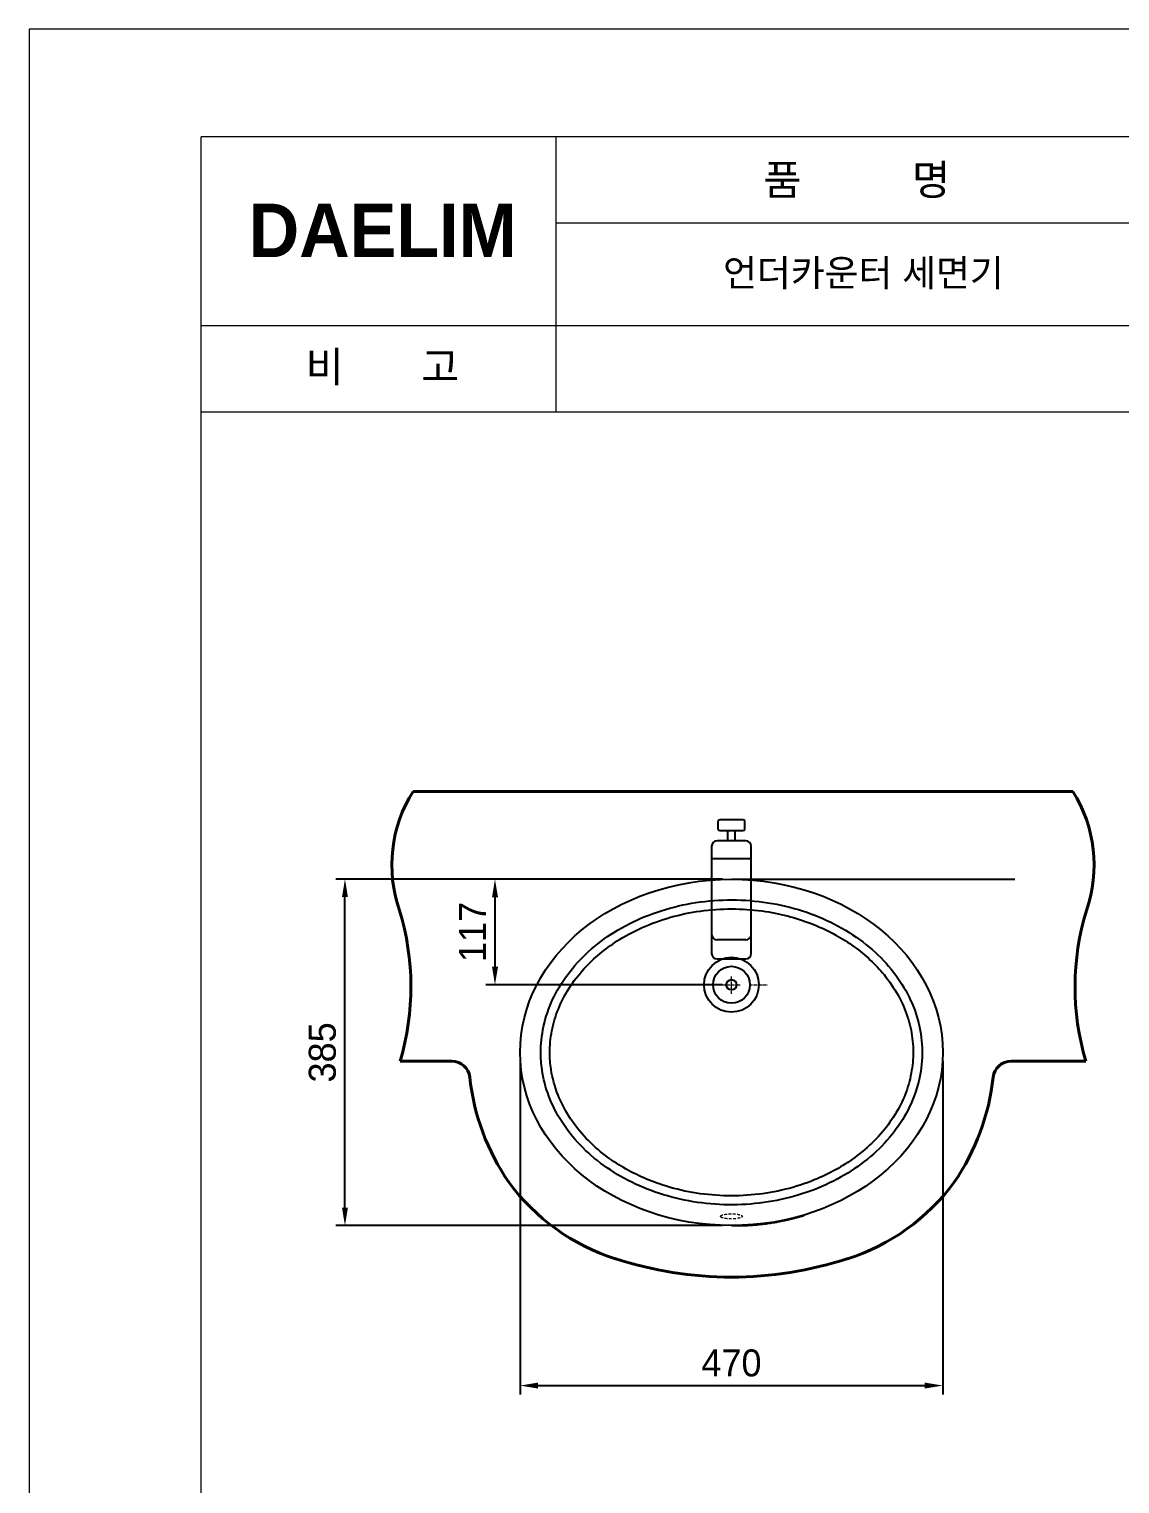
# Model space of a CAD drawing. Header units: millimetres. Extents: x 11474 to 13900, y 217 to 3648.
# Drawn here: x 11474 to 12687, y 2030 to 3648 of the extents above; entities that cross this region are included whole.
import ezdxf

# ---------------------------------------------------------------- set-up
doc = ezdxf.new("R2010")
doc.units = ezdxf.units.MM
doc.header["$LTSCALE"] = 0.1
doc.linetypes.add('CENTER', pattern=[50.8, 31.75, -6.35, 6.35, -6.35])
doc.linetypes.add('HIDDEN', pattern=[9.525, 6.35, -3.175])
for name, color, linetype in [('1', 1, 'Continuous'), ('BU', 7, 'Continuous'), ('IN', 7, 'HIDDEN'), ('LINE', 7, 'Continuous')]:
    doc.layers.add(name, color=color, linetype=linetype)
for name, color, linetype, lineweight in [('AM_6', 2, 'Continuous', 30), ('CEN', 1, 'CENTER', 5), ('DIM', 3, 'Continuous', 15), ('OUTLINE', 11, 'Continuous', 40), ('YA', 140, 'Continuous', 15)]:
    doc.layers.add(name, color=color, linetype=linetype, lineweight=lineweight)
doc.styles.add('h', font='', dxfattribs={"height": 30})
doc.styles.add('STYLE2', font='dutch.ttf', dxfattribs={"height": 25})
doc.styles.add('스타일1', font='txt.shx', dxfattribs={"bigfont": 'ghs.shx'})
doc.styles.get('h').set_extended_font_data('Haansoft Batang')
doc.dimstyles.new('AM_ISO$0', dxfattribs={"dimscale": 10, "dimtxt": 3.5, "dimasz": 2, "dimexe": 1, "dimexo": 1, "dimgap": 1, "dimtad": 1, "dimdec": 0, "dimdsep": 46, "dimtxsty": 'h', "dimcen": -0.3, "dimclrd": 256, "dimclre": 256, "dimclrt": 2, "dimadec": 0, "dimazin": 2, "dimtp": 0.1, "dimtm": 0.1, "dimtfac": 0.71, "dimtdec": 0, "dimtmove": 0, "dimatfit": 3, "dimfxl": 0, "dimlwd": -1, "dimlwe": -1, "dimarcsym": 0})

# ---------------------------------------------------------------- blocks, each defined once
blk = doc.blocks.new('*D53')
for p, q in [((12245, 2702.7), (11815.3, 2702.7)), ((11825.3, 2337.4), (11825.3, 2682.7)), ((12245.1, 2317.4), (11815.3, 2317.4))]:
    blk.add_line(p, q)
for points in [[(11822, 2682.7), (11828.6, 2682.7), (11825.3, 2702.7)], [(11822, 2337.4), (11828.6, 2337.4), (11825.3, 2317.4)]]:
    blk.add_solid(points)
at = {"layer": 'Defpoints', "color": 0}
for p in [(11825.3, 2702.7), (12255, 2702.7), (12255.1, 2317.4)]:
    blk.add_point(p, dxfattribs=at)
at = {"color": 2, "insert": (11800.3, 2510), "char_height": 30, "attachment_point": 5, "rotation": 90, "style": 'h'}
blk.add_mtext('{\\C7;385}', dxfattribs=at)
blk = doc.blocks.new('*D57')
for p, q in [((12020, 2500.1), (12020, 2129.6)), ((12490, 2500.1), (12490, 2129.6)), ((12040, 2139.6), (12470, 2139.6))]:
    blk.add_line(p, q)
for points in [[(12040, 2142.9), (12040, 2136.3), (12020, 2139.6)], [(12470, 2142.9), (12470, 2136.3), (12490, 2139.6)]]:
    blk.add_solid(points)
at = {"layer": 'Defpoints', "color": 0}
for p in [(12020, 2510.1), (12490, 2510.1), (12490, 2139.6)]:
    blk.add_point(p, dxfattribs=at)
at = {"color": 2, "insert": (12255, 2164.6), "char_height": 30, "attachment_point": 5, "style": 'h'}
blk.add_mtext('{\\C7;470}', dxfattribs=at)
blk = doc.blocks.new('*D130')
for p, q in [((12245, 2702.5), (11982.1, 2702.5)), ((11992.1, 2682.5), (11992.1, 2605.2)), ((12245, 2585.2), (11982.1, 2585.2))]:
    blk.add_line(p, q)
for points in [[(11988.8, 2682.5), (11995.5, 2682.5), (11992.1, 2702.5)], [(11988.8, 2605.2), (11995.5, 2605.2), (11992.1, 2585.2)]]:
    blk.add_solid(points)
at = {"layer": 'Defpoints', "color": 0}
for p in [(12255, 2702.5), (11992.1, 2585.2), (12255, 2585.2)]:
    blk.add_point(p, dxfattribs=at)
at = {"color": 2, "insert": (11967.1, 2643.9), "char_height": 30, "attachment_point": 5, "rotation": 90, "style": 'h'}
blk.add_mtext('{\\C7;117}', dxfattribs=at)

msp = doc.modelspace()

# ---------------------------------------------------------------- linework, layer by layer
msp.add_line((12255, 2702.7), (12570, 2702.7))
msp.add_ellipse((12255, 2510), major_axis=(-235, 0), ratio=0.819149)
msp.add_open_spline([(12043, 2510), (12043, 2503.6), (12043.5, 2497.1), (12045.9, 2480.8), (12048.4, 2470.9), (12055.7, 2451.6), (12060.5, 2442.1), (12072.1, 2424), (12078.9, 2415.3), (12094.6, 2399), (12103.4, 2391.3), (12122.7, 2377.4), (12133.1, 2371.1), (12155.4, 2360.2), (12167.2, 2355.5), (12191.7, 2348), (12204.4, 2345.1), (12230.2, 2341.4), (12243.4, 2340.5), (12269.7, 2340.6), (12282.8, 2341.7), (12308.6, 2345.7), (12321.2, 2348.7), (12345.6, 2356.5), (12357.3, 2361.3), (12379.3, 2372.5), (12389.7, 2378.9), (12408.7, 2393), (12417.4, 2400.7), (12432.7, 2417.2), (12439.4, 2426), (12450.7, 2444.2), (12455.3, 2453.7), (12462.3, 2473.1), (12464.7, 2483), (12467.2, 2502.9), (12467.4, 2512.9), (12465.5, 2533.1), (12463.3, 2543.2), (12456.7, 2563.1), (12452.3, 2572.8), (12441.2, 2591.6), (12434.6, 2600.6), (12419.2, 2617.6), (12410.5, 2625.6), (12391.3, 2640.2), (12380.8, 2646.8), (12358.4, 2658.3), (12346.5, 2663.3), (12321.7, 2671.3), (12308.7, 2674.3), (12282.4, 2678.5), (12269, 2679.5), (12242.2, 2679.6), (12228.7, 2678.6), (12202.4, 2674.6), (12189.5, 2671.5), (12164.6, 2663.6), (12152.6, 2658.8), (12130.2, 2647.3), (12119.6, 2640.7), (12100.3, 2626.2), (12091.6, 2618.3), (12076.1, 2601.3), (12069.4, 2592.3), (12058.2, 2573.6), (12053.7, 2563.9), (12047, 2544), (12044.8, 2533.9), (12043.3, 2519.2), (12043, 2514.6), (12043, 2510)], degree=3, knots=[0, 0, 0, 0, 0.117852, 0.117852, 0.300323, 0.300323, 0.482793, 0.482793, 0.665264, 0.665264, 0.847735, 0.847735, 1.030205, 1.030205, 1.212676, 1.212676, 1.395147, 1.395147, 1.577618, 1.577618, 1.760088, 1.760088, 1.942559, 1.942559, 2.12503, 2.12503, 2.3075, 2.3075, 2.489971, 2.489971, 2.672442, 2.672442, 2.854912, 2.854912, 3.037383, 3.037383, 3.219854, 3.219854, 3.406103, 3.406103, 3.592353, 3.592353, 3.778602, 3.778602, 3.964851, 3.964851, 4.151101, 4.151101, 4.33735, 4.33735, 4.5236, 4.5236, 4.709849, 4.709849, 4.896099, 4.896099, 5.082348, 5.082348, 5.268597, 5.268597, 5.454847, 5.454847, 5.641096, 5.641096, 5.827346, 5.827346, 6.013595, 6.013595, 6.199844, 6.199844, 6.283185, 6.283185, 6.283185, 6.283185])
at = {"color": 1}
msp.add_open_spline([(12053, 2510), (12053, 2503.7), (12053.5, 2497.4), (12056, 2481.4), (12058.6, 2471.8), (12065.6, 2454.4), (12069.6, 2446.6), (12079.2, 2431.4), (12084.8, 2424), (12097.6, 2410.1), (12104.7, 2403.4), (12118.7, 2392.3), (12125.4, 2387.7), (12139.5, 2379.2), (12146.9, 2375.3), (12162.4, 2368.3), (12170.4, 2365.1), (12189.4, 2359), (12200.5, 2356.2), (12223.1, 2352.3), (12234.7, 2351.1), (12257.9, 2350.3), (12269.6, 2350.7), (12292.6, 2353.1), (12303.9, 2355.1), (12326.1, 2360.5), (12336.8, 2364), (12355.3, 2371.5), (12363.2, 2375.3), (12378.2, 2383.6), (12385.3, 2388.2), (12399.9, 2398.8), (12407.1, 2405), (12420.2, 2418.1), (12426.1, 2425.1), (12436.3, 2439.5), (12440.7, 2446.9), (12447.9, 2462.2), (12450.8, 2470), (12454.9, 2485.7), (12456.2, 2493.7), (12457.3, 2509.7), (12457.1, 2517.7), (12455.1, 2533.6), (12453.3, 2541.5), (12448.1, 2557.5), (12444.6, 2565.7), (12435.8, 2581.4), (12430.6, 2589.1), (12420, 2602.1), (12414.9, 2607.5), (12403.8, 2617.9), (12397.8, 2622.9), (12385, 2632.2), (12378.2, 2636.5), (12363.3, 2644.8), (12355.2, 2648.6), (12338.3, 2655.5), (12329.6, 2658.4), (12311.6, 2663.3), (12302.3, 2665.3), (12282, 2668.4), (12270.7, 2669.3), (12247.9, 2669.7), (12236.3, 2669.1), (12213.4, 2666.4), (12202.1, 2664.2), (12180.2, 2658.4), (12169.6, 2654.7), (12149.3, 2646.1), (12139.7, 2641.1), (12123.7, 2631.2), (12117.1, 2626.5), (12104.7, 2616.6), (12099, 2611.3), (12087.2, 2598.9), (12081.4, 2591.7), (12071.4, 2576.7), (12067.2, 2569), (12060.4, 2553.2), (12057.8, 2545.2), (12054.2, 2528.9), (12053.2, 2520.7), (12053, 2511.7), (12053, 2510.9), (12053, 2510)], degree=3, knots=[0, 0, 0, 0, 0.124705, 0.124705, 0.316915, 0.316915, 0.479003, 0.479003, 0.641795, 0.641795, 0.804587, 0.804587, 0.934269, 0.934269, 1.06395, 1.06395, 1.193632, 1.193632, 1.361187, 1.361187, 1.528743, 1.528743, 1.696298, 1.696298, 1.863853, 1.863853, 2.031409, 2.031409, 2.165332, 2.165332, 2.299255, 2.299255, 2.456724, 2.456724, 2.614194, 2.614194, 2.771663, 2.771663, 2.929132, 2.929132, 3.086602, 3.086602, 3.244071, 3.244071, 3.401541, 3.401541, 3.567148, 3.567148, 3.732755, 3.732755, 3.860496, 3.860496, 3.988237, 3.988237, 4.115978, 4.115978, 4.253566, 4.253566, 4.391154, 4.391154, 4.528742, 4.528742, 4.691109, 4.691109, 4.858263, 4.858263, 5.025418, 5.025418, 5.192572, 5.192572, 5.359727, 5.359727, 5.489962, 5.489962, 5.620197, 5.620197, 5.781849, 5.781849, 5.943502, 5.943502, 6.105154, 6.105154, 6.266806, 6.266806, 6.283185, 6.283185, 6.283185, 6.283185], dxfattribs=at)
at = {"layer": '1', "color": 6, "linetype": 'HIDDEN', "lineweight": 0, "ltscale": 5}
msp.add_ellipse((12255, 2327.7), major_axis=(-12, 0), ratio=0.233659, dxfattribs=at)
at = {"layer": 'BU', "linetype": 'Continuous'}
for p, q in [((12268, 2768.6), (12242, 2768.6)), ((12242, 2756.6), (12268, 2756.6)), ((12251, 2745.2), (12251, 2756.6)), ((12259, 2745.2), (12259, 2756.6)), ((12233, 2739.2), (12233, 2641.2)), ((12271, 2745.2), (12239, 2745.2)), ((12277, 2641.2), (12277, 2739.2)), ((12277, 2725.2), (12233, 2725.2)), ((12233, 2647.7), (12233, 2619.1)), ((12277, 2619.1), (12277, 2645.9)), ((12271, 2635.2), (12239, 2635.2)), ((12239, 2613.9), (12271, 2613.9))]:
    msp.add_line(p, q, dxfattribs=at)
for centre, radius, start, end in [((12242, 2766.6), 2, 90, 180), ((12268, 2766.6), 2, 0, 90), ((12242, 2758.6), 2, 180, 270), ((12268, 2758.6), 2, 270, 0), ((12239, 2739.2), 6, 90, 180), ((12271, 2739.2), 6, 0, 90), ((12239, 2641.2), 6, 180, 270), ((12271, 2641.2), 6, 270, 0), ((12239, 2619.9), 6, 180, 270), ((12271, 2619.9), 6, 270, 0)]:
    msp.add_arc(centre, radius, start, end, dxfattribs=at)
for points in [[(12240, 2766.6), (12240, 2762.6), (12240, 2758.6)], [(12270, 2758.6), (12270, 2762.6), (12270, 2766.6)]]:
    msp.add_open_spline(points, degree=2, dxfattribs=at)
at = {"layer": 'CEN', "color": 0}
for p, q in [((12255, 2575.2), (12255, 2595.2)), ((12235, 2585.2), (12214.5, 2585.2)), ((12245, 2585.2), (12265, 2585.2)), ((12275, 2585.2), (12295.5, 2585.2))]:
    msp.add_line(p, q, dxfattribs=at)
at = {"layer": 'IN', "color": 0}
msp.add_arc((12259.5, 2578.8), 261.4, 269.017, 287.0951, dxfattribs=at)
at = {"layer": 'LINE', "color": 0}
for radius in [30.5, 20.5, 5.73]:
    msp.add_circle((12255, 2585.2), radius, dxfattribs=at)
at = {"layer": 'OUTLINE', "color": 0}
for p, q in [((12634.6, 2800.2), (11901, 2800.2)), ((11944.2, 2500.2), (11886.7, 2500.2)), ((12649, 2500.2), (12565.9, 2500.2))]:
    msp.add_line(p, q, dxfattribs=at)
for points in [[(11901, 2800.2, 0.227165), (11885.9, 2667.9, -0.14709), (11886.7, 2500.2)], [(12634.6, 2800.2, -0.227165), (12649.7, 2667.9, 0.14709), (12649, 2500.2)]]:
    msp.add_lwpolyline(points, format="xyb", dxfattribs=at)
for centre, radius, start, end in [((11944.2, 2480.2), 20, 6.2629, 90), ((12565.9, 2480.2), 20, 90, 173.7371), ((12217.5, 2510.2), 255, 186.2629, 214.5369), ((12292.5, 2510.2), 255, 325.4631, 353.7371), ((12196.8, 2504.8), 235, 216.3303, 252.5103), ((12313.3, 2504.8), 235, 287.4897, 323.6697), ((12255, 2675.2), 415, 251.8175, 288.1825)]:
    msp.add_arc(centre, radius, start, end, dxfattribs=at)
at = {"layer": 'YA', "color": 7}
for p, q in [((13741.5, 3527.8), (11665.5, 3527.8)), ((11665.5, 2457.6), (11665.5, 3527.8)), ((12060, 3221.8), (12060, 3527.8)), ((13741.5, 3431.8), (12060, 3431.8)), ((13741.5, 3317.8), (11665.5, 3317.8)), ((13741.5, 3221.8), (11665.5, 3221.8)), ((13741.5, 3221.8), (11665.5, 3221.8)), ((11665.5, 347.8), (11665.5, 2457.6))]:
    msp.add_line(p, q, dxfattribs=at)
at = {"layer": 'YA', "color": 0}
msp.add_lwpolyline([(11474.1, 217.3), (13899.6, 217.3), (13899.6, 3647.7), (11474.1, 3647.7)], close=True, dxfattribs=at)

# ---------------------------------------------------------------- texts
at = {"layer": 'AM_6', "color": 0, "insert": (12245.7, 3391.7), "char_height": 30, "width": 500.182, "attachment_point": 1, "style": 'STYLE2'}
msp.add_mtext('{\\fGulim|b0|i0|c129|p49;언더카운터 세면기}', dxfattribs=at)
at = {"layer": 'DIM', "color": 0, "char_height": 33.819, "attachment_point": 1, "style": '스타일1'}
for s, insert in [('{\\fGulim|b0|i0|c129|p50;품          명}', (12290.4, 3497.1)), ('{\\fGulim|b0|i0|c129|p50;비       고}', (11781.5, 3289.2))]:
    msp.add_mtext(s, dxfattribs=dict(at, insert=insert))
at = {"layer": 'YA', "color": 7, "insert": (11718.3, 3453.6), "char_height": 59.437, "width": 290.871, "attachment_point": 1, "style": 'h'}
msp.add_mtext('{\\fHYGraphic-Medium|b1|i0|c129|p18;DAELIM}', dxfattribs=at)

# ---------------------------------------------------------------- dimensions: what is measured, and where the dimension line sits
for base, p1, p2, picture, middle in [((11825.3, 2702.7), (12255.1, 2317.4), (12255, 2702.7), '*D53', (11800.3, 2510)), ((11992.1, 2585.2), (12255, 2702.5), (12255, 2585.2), '*D130', (11967.1, 2643.9))]:
    dim = msp.add_linear_dim(base=base, p1=p1, p2=p2, angle=90, text='{\\C7;<>}', dimstyle='AM_ISO$0')
    dim.commit()
    dim.dimension.update_dxf_attribs({"geometry": picture, "text_midpoint": middle})
dim = msp.add_linear_dim(base=(12490, 2139.6), p1=(12020, 2510.1), p2=(12490, 2510.1), text='{\\C7;<>}', dimstyle='AM_ISO$0')
dim.commit()
dim.dimension.update_dxf_attribs({"geometry": '*D57', "text_midpoint": (12255, 2164.6)})

doc.saveas('drawing.dxf')
